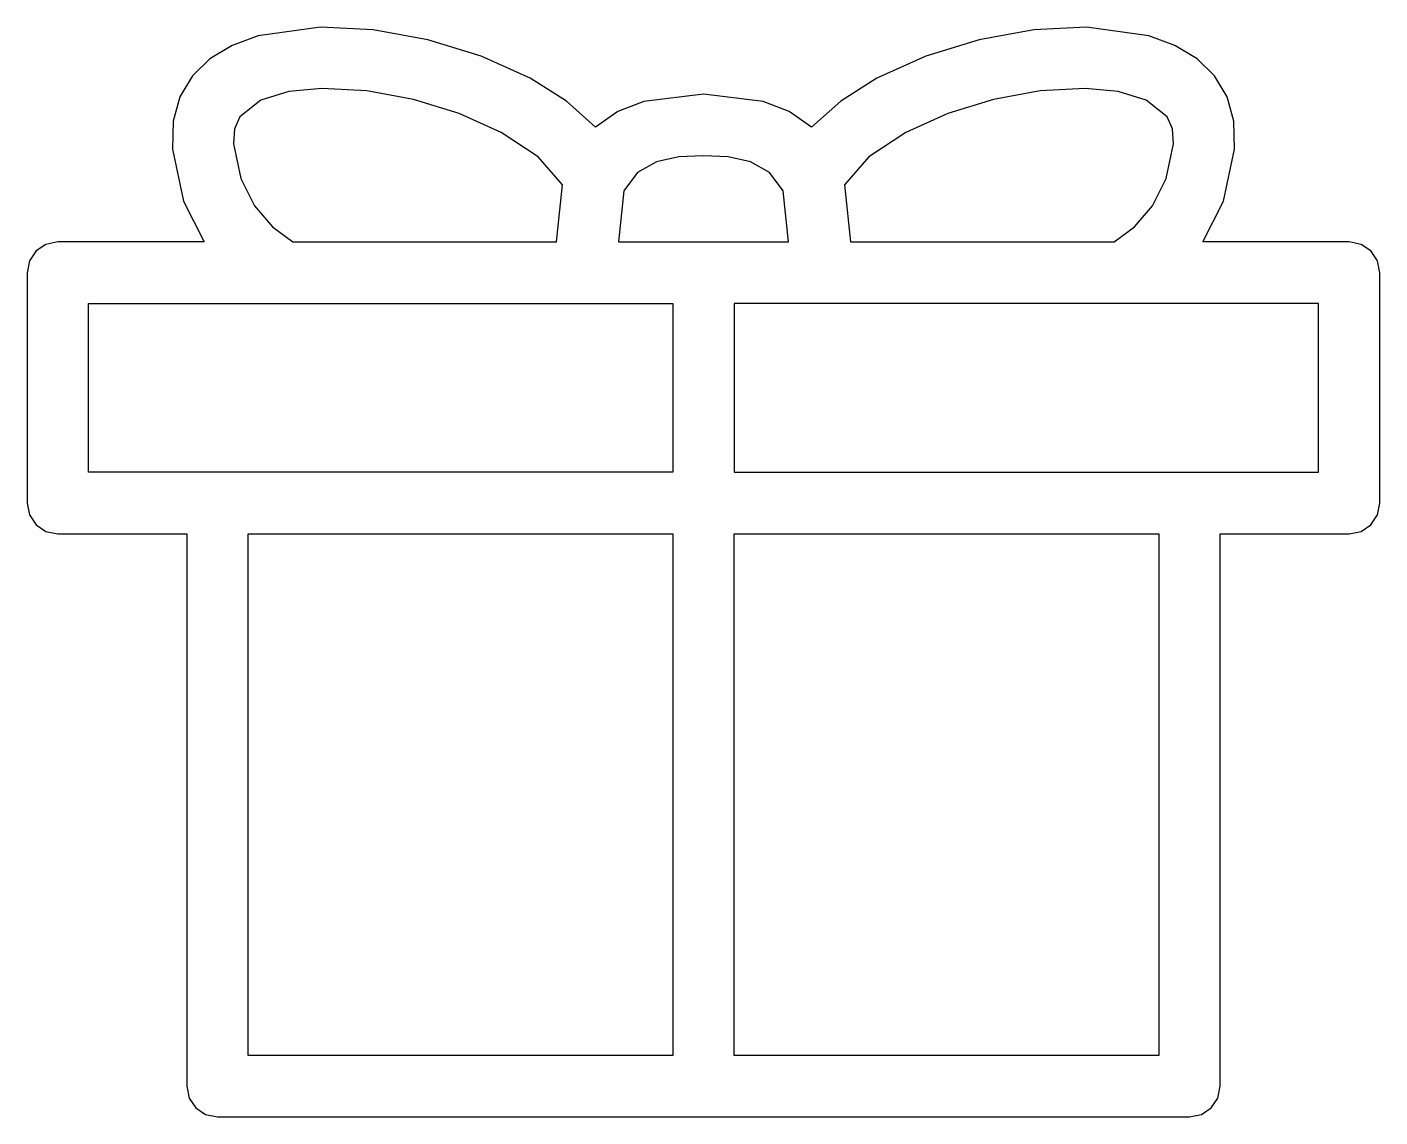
# Model space of a CAD drawing. Extents: x 0 to 44, y 0.6 to 36.
import ezdxf

# ---------------------------------------------------------------- set-up
doc = ezdxf.new("R2010")
doc.units = 0
doc.layers.get('0').update_dxf_attribs({"linetype": 'CONTINUOUS'})

msp = doc.modelspace()

# ---------------------------------------------------------------- linework, layer by layer
at = {"color": 7}
for points in [[(6.195801, 0.571472), (37.806855, 0.571472), (38.19598, 0.650097), (38.513856, 0.864472), (38.728231, 1.182348), (38.806856, 1.571473), (38.806856, 19.526504), (43.000863, 19.526504), (43.390411, 19.605129), (43.70824, 19.819504), (43.922381, 20.13738), (44.000865, 20.526505), (44.000865, 28.011518), (43.922381, 28.401066), (43.70824, 28.718894), (43.390411, 28.933035), (43.000863, 29.01152), (38.237855, 29.01152), (38.916607, 30.340147), (39.275857, 32.032525), (39.253113, 32.942861), (39.029966, 33.73445), (38.623795, 34.407422), (38.05198, 34.961905), (37.331899, 35.398029), (36.480931, 35.715922), (34.455849, 35.997532), (32.742799, 35.906391), (30.965718, 35.581156), (29.228949, 35.047608), (27.636837, 34.331529), (26.462585, 33.589028), (25.514834, 32.747526), (24.783239, 33.251902), (23.940831, 33.581528), (22.000828, 33.815528), (20.0617, 33.581528), (19.219401, 33.251902), (18.487822, 32.747526), (17.54007, 33.589028), (16.365818, 34.331529), (14.773269, 35.047608), (13.036438, 35.581156), (11.259294, 35.906391), (9.545807, 35.997532), (7.520881, 35.715922), (6.670073, 35.398029), (5.950176, 34.961905), (5.378544, 34.407422), (4.972533, 33.73445), (4.7495, 32.942861), (4.726799, 32.032525), (5.085299, 30.340147), (5.7648, 29.01152), (1.000792, 29.01152), (0.611667, 28.933035), (0.293791, 28.718894), (0.079416, 28.401066), (0.00079, 28.011518), (0.00079, 20.526505), (0.079416, 20.13738), (0.293791, 19.819504), (0.611667, 19.605129), (1.000792, 19.526504), (5.195799, 19.526504), (5.195799, 1.571473), (5.274424, 1.182348), (5.4888, 0.864472), (5.806675, 0.650097), (6.195801, 0.571472)], [(17.22382, 29.01152), (17.41882, 30.866523), (16.621694, 31.78415), (15.418817, 32.570526), (14.057158, 33.183464), (12.572312, 33.640778), (11.052965, 33.919966), (9.587807, 33.998528), (8.514805, 33.899153), (7.600803, 33.626528), (6.920302, 33.081527), (6.750302, 32.687151), (6.719802, 32.203525), (6.955302, 31.076461), (7.400053, 30.186772), (7.985429, 29.507458), (8.642805, 29.01152), (17.22382, 29.01152)], [(26.777836, 29.01152), (35.360851, 29.01252), (36.017648, 29.50788), (36.602728, 30.186897), (37.047369, 31.076476), (37.282854, 32.203525), (37.252213, 32.687151), (37.081978, 33.081527), (36.401852, 33.626528), (35.487851, 33.899153), (34.414849, 33.998528), (32.94969, 33.919966), (31.430344, 33.640778), (29.945498, 33.183464), (28.583839, 32.570526), (27.380587, 31.78415), (26.583836, 30.866523), (26.777836, 29.01152)], [(22.000828, 31.815525), (21.197436, 31.778103), (20.46745, 31.620399), (19.856152, 31.274258), (19.408823, 30.671523), (19.234823, 29.01152), (24.766833, 29.01152), (24.592832, 30.671523), (24.145925, 31.274258), (23.53458, 31.620399), (22.80436, 31.778103), (22.000828, 31.815525)], [(21.000826, 27.011516), (21.000826, 21.526507), (2.000794, 21.526507), (2.000794, 27.011516), (21.000826, 27.011516)], [(42.000862, 27.011516), (23.00083, 27.011516), (23.00083, 25.637514), (23.00083, 21.526507), (42.000862, 21.526507), (42.000862, 27.011516)], [(21.000826, 19.526504), (21.000826, 2.571475), (7.195803, 2.571475), (7.195803, 19.526504), (8.828805, 19.526504), (21.000826, 19.526504)], [(23.00083, 19.526504), (36.806853, 19.526504), (36.806853, 2.571475), (23.00083, 2.571475), (23.00083, 19.526504)]]:
    msp.add_lwpolyline(points, close=True, dxfattribs=at)

doc.saveas('drawing.dxf')
